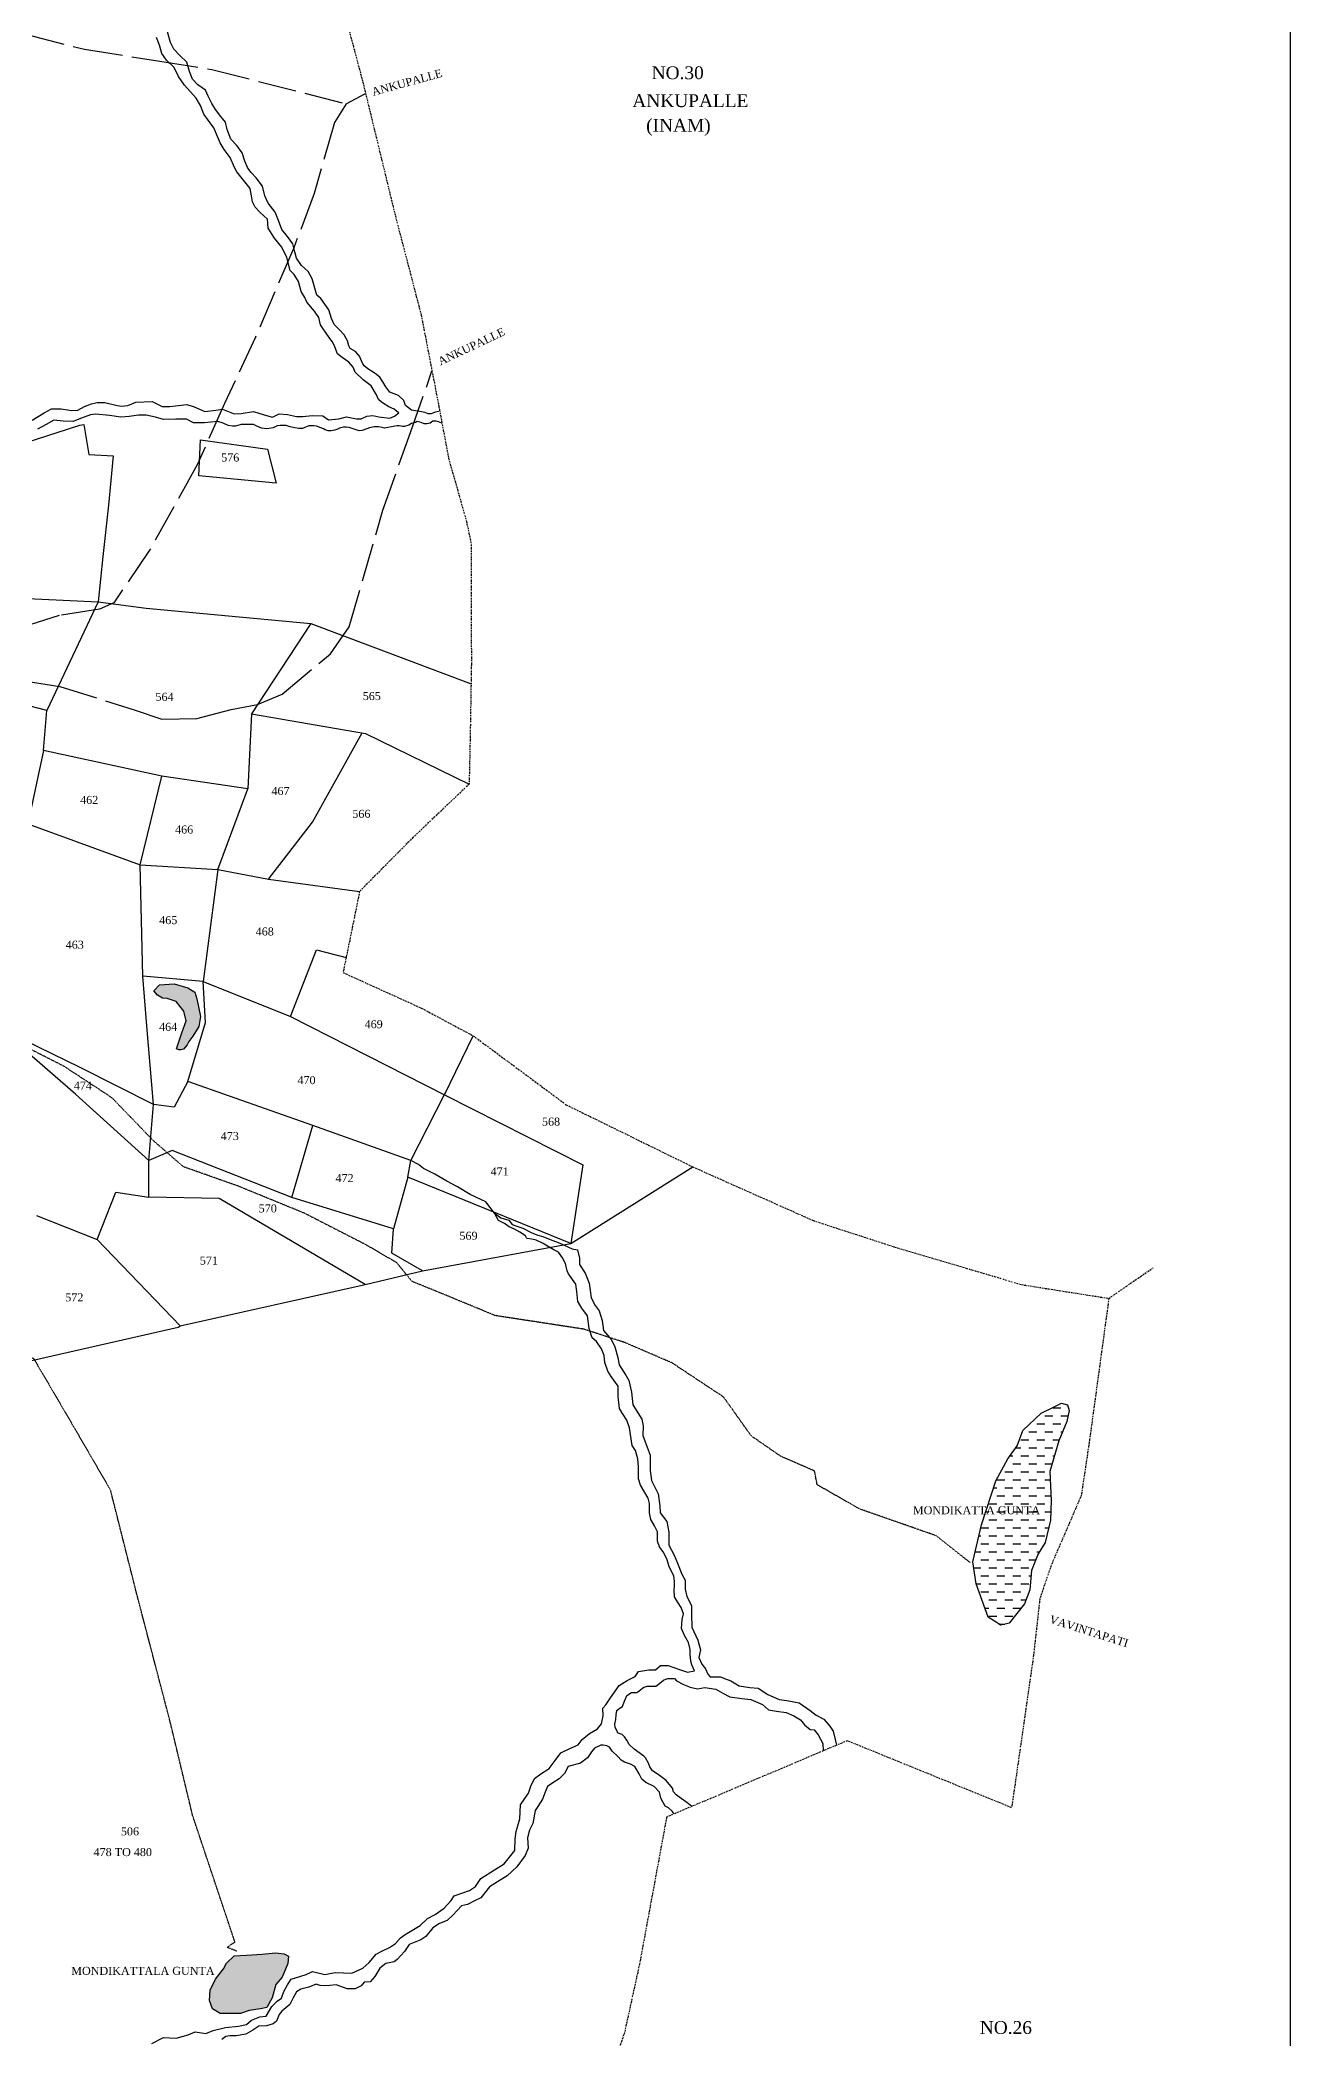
# Model space of a CAD drawing. Header units: millimetres. Extents: x 560 to 2074, y -487 to 930.
# Drawn here: x 1684 to 2074, y -167 to 457 of the extents above; entities that cross this region are included whole.
import ezdxf

# ---------------------------------------------------------------- set-up
doc = ezdxf.new("R2010")
doc.units = ezdxf.units.MM
doc.header["$MEASUREMENT"] = 0
for name, pattern in [('ACAD_ISO02W100', [15, 12, -3]), ('ACAD_ISO07W100', [3, 0, -3]), ('BORDER', [1.75, 0.5, -0.25, 0.5, -0.25, 0, -0.25])]:
    doc.linetypes.add(name, pattern=pattern)
for name, color, linetype in [('CARTTRACK', 30, 'ACAD_ISO02W100'), ('NALA', 4, 'Continuous'), ('SURVEY_BND', 7, 'Continuous'), ('SURVEY_NO', 7, 'Continuous'), ('TEXT', 7, 'Continuous'), ('WATER_BODY', 4, 'Continuous')]:
    doc.layers.add(name, color=color, linetype=linetype)
doc.layers.add('FOOTPATH', color=150, linetype='ACAD_ISO07W100', lineweight=30)
doc.layers.add('VILL_BOUNDARY', color=6, linetype='BORDER', lineweight=30)
doc.styles.get("Standard").update_dxf_attribs({"font": 'times.ttf'})

msp = doc.modelspace()

# ---------------------------------------------------------------- hatches: boundary and pattern name
at = {"layer": 'WATER_BODY'}
h = msp.add_hatch(dxfattribs=at)
h.set_pattern_fill('DASH', color=256, scale=20, style=0)
h.paths.add_polyline_path([(1358.47, 143.96), (1358.12, 144.8), (1356.46, 145.98), (1354.6, 146.34), (1352.15, 147.46), (1349.87, 148.92), (1348.23, 148.83), (1346.24, 147.73), (1343.71, 145.96), (1341.92, 143.63), (1341.94, 142.08), (1342.22, 141.32), (1343.6, 140.65), (1346.2, 139.08), (1349.94, 135.86), (1353.01, 134.23), (1355.48, 131.51), (1358.92, 130.43), (1359.8, 131.77), (1359.91, 133.86), (1359.61, 136.01), (1358.79, 139.57)])
h.paths.add_polyline_path([(1482.46, 255.31), (1479.14, 263.22), (1473.38, 276.31), (1471.21, 288.9), (1470.85, 295.95), (1469.05, 300.55), (1462.92, 307.24), (1458.81, 317.58), (1456.36, 321.39), (1454.13, 329.16), (1450.66, 346.4), (1446.62, 362.44), (1443.67, 362.51), (1440.65, 360.36), (1438.77, 355.54), (1438.77, 350.86), (1439.64, 346.9), (1441.22, 338.14), (1442.3, 330.73), (1441.36, 327.35), (1438.99, 321.09), (1434.07, 314.65), (1430.4, 311.34), (1425.07, 308.03), (1419.95, 303.86), (1411.51, 299.3), (1406.11, 294.91), (1401, 290.31), (1397.67, 286.67), (1393.21, 278.4), (1391.48, 273.79), (1389.25, 270.99), (1386.29, 268.4), (1384.2, 264.94), (1382.91, 259.35), (1382.41, 256.41), (1383.27, 251.66), (1384.85, 247.27), (1386.29, 243.67), (1386.94, 239.57), (1388.17, 235.83), (1391.62, 233.03), (1396.75, 226.05), (1401.87, 217.71), (1405.18, 213.53), (1406.19, 210.23), (1409.14, 208.43), (1414.76, 205.55), (1417.93, 205.55), (1423.26, 205.55), (1430.03, 207.13), (1438.21, 209.29), (1440.66, 210.08), (1443.54, 209.94), (1446.79, 209), (1452.55, 206.34), (1457.73, 204.18), (1461.77, 203.75), (1466.59, 203.75), (1473.03, 203.75), (1475.97, 206.29), (1478.55, 209.29), (1480.13, 212.24), (1480.07, 214.63), (1480.79, 218.59), (1481.73, 221.82), (1483.17, 224.49), (1488.16, 228.27), (1491.76, 230.78), (1492.12, 232.87)])
h.paths.add_polyline_path([(1302.9, 292.34), (1298.84, 296.49), (1295.52, 299.57), (1292.35, 297.57), (1287.44, 295.47), (1284.41, 293.7), (1281.14, 293.71), (1278.29, 292.83), (1277.26, 289.98), (1277.33, 287.43), (1278.38, 284.29), (1281.56, 282.43), (1288.7, 279.7), (1293.14, 276.86), (1294.54, 272.38), (1293.42, 264.74), (1291.13, 254.29), (1289.68, 246.61), (1288.05, 238.07), (1287.81, 232.4), (1289.35, 229.5), (1290.38, 226.15), (1291.17, 220.32), (1292.39, 217.24), (1293.79, 216.44), (1294.77, 216.44), (1294.21, 220.56), (1292.76, 226.34), (1293.28, 229.93), (1294.63, 232.08), (1298.37, 233.8), (1299.82, 239.15), (1302.26, 251.08), (1304.26, 260.83), (1305.11, 270.66), (1307.07, 277.38), (1307.21, 283.35), (1305.61, 288.38)])
h.paths.add_polyline_path([(1294.05, 337.05), (1287.17, 353.84), (1281.62, 367.38), (1272.99, 387.78), (1272.85, 395.65), (1271.59, 410.12), (1269.35, 424.84), (1266.58, 432.43), (1262.82, 437.79), (1256.29, 444.76), (1248.41, 452.58), (1237.77, 462.14), (1232.41, 468.93), (1230.98, 473.93), (1228.38, 479.73), (1224.99, 483.57), (1221.5, 485.36), (1212.79, 488.96), (1203.43, 491.89), (1195.73, 495.88), (1183.45, 502.57), (1174.69, 506.08), (1170.38, 507.6), (1165.48, 510.03), (1159.21, 512.59), (1152.47, 515.71), (1151.38, 516.04), (1151.38, 514.46), (1152.08, 512.36), (1153.35, 509), (1155.57, 506.01), (1157.23, 503.35), (1158.83, 497.32), (1160.42, 492.75), (1165.63, 486.53), (1169.25, 481.13), (1172.24, 475.61), (1173.58, 471.04), (1176.14, 468.25), (1181.61, 463.93), (1186.44, 459.17), (1192.16, 451.8), (1198.83, 441.9), (1203.36, 432.38), (1211.05, 418.28), (1216.52, 407.76), (1223.01, 395.69), (1226.8, 389.08), (1230.98, 380.22), (1235.08, 371.61), (1238.58, 366.52), (1242.91, 357.23), (1246.02, 351.68), (1247.49, 347.39), (1249.79, 340.72), (1251.55, 334.9), (1252.62, 328.54), (1254.01, 321.29), (1255.56, 317.28), (1258.27, 312.75), (1260.86, 307.44), (1262.53, 301.21), (1263.88, 295.81), (1265.23, 293.87), (1267.51, 292.42), (1270.57, 292.11), (1273.45, 293.47), (1276.96, 296.28), (1280.71, 298.75), (1284.13, 300.1), (1290.72, 301.6), (1293.48, 302.56), (1295.12, 305.41), (1296.74, 326.81)])
h.paths.add_polyline_path([(1666, 501.82), (1660.63, 504.33), (1653.59, 506.57), (1647.16, 507.8), (1642.29, 506.62), (1640.11, 504.72), (1637.37, 500.76), (1636.48, 495.37), (1636.48, 488.84), (1638.99, 484.87), (1643.3, 483.14), (1645.87, 482.81), (1649, 482.03), (1652.69, 482.03), (1658.34, 482.08), (1663.32, 483.26), (1665.33, 484.37), (1667.79, 488.23), (1668.91, 492.44), (1668.91, 496.24), (1667.96, 499.42)])
h.paths.add_polyline_path([(1671.16, 452.94), (1670.54, 455.88), (1667.98, 457.66), (1661.78, 455.96), (1659.38, 454.72), (1651.71, 453.56), (1649.69, 451.08), (1649.77, 447.37), (1650, 444.89), (1653.18, 442.88), (1655.81, 443.34), (1660.31, 444.19), (1662.94, 444.97), (1666.43, 445.12), (1668.99, 445.97), (1670.23, 447.76), (1671.39, 450.31)])
h.paths.add_polyline_path([(1731.92, 159.93), (1729.78, 161.28), (1725.52, 162.54), (1720.95, 162.17), (1719.19, 160.36), (1720.24, 158.96), (1721.81, 158), (1723.34, 157.91), (1726.1, 157.04), (1728.55, 153.94), (1729.25, 151.01), (1727.94, 147.17), (1726.19, 142.19), (1726.92, 141.86), (1727.54, 141.86), (1728.42, 142.08), (1729.52, 143.45), (1730.12, 144.5), (1731.28, 146.15), (1733.21, 149.14), (1733.77, 152.33), (1732.57, 157.82)])
h.paths.add_polyline_path([(1578.74, 101.51), (1575.72, 103.75), (1571.57, 106.55), (1566.3, 109.32), (1564.54, 110.26), (1563.01, 110.52), (1561.82, 110.29), (1560.66, 109.59), (1559.57, 108.28), (1558.83, 107.23), (1557.89, 105.26), (1556.4, 101.6), (1555.98, 97.4), (1555.95, 94.23), (1556.66, 91.99), (1558.52, 90.64), (1559.57, 90.2), (1561.74, 89.49), (1562.78, 88.74), (1562.78, 87.99), (1562.56, 86.5), (1560.69, 83.76), (1561.48, 83.08), (1562.93, 83.08), (1564.09, 83.11), (1567.67, 81.82), (1570.18, 82.05), (1573.15, 85.47), (1576.12, 89.65), (1578.4, 94.13), (1579.3, 97.67)])
h.paths.add_polyline_path([(1409.28, 266.99), (1441.42, 266.99), (1441.42, 270.82), (1409.28, 270.82)], flags=24)
h.paths.add_polyline_path([(1420.3, 275.59), (1433.71, 275.59), (1433.71, 279.51), (1420.3, 279.51)], flags=24)
h.paths.add_polyline_path([(1267.76, 272.76), (1301.54, 272.76), (1301.54, 276.59), (1267.76, 276.59)], flags=9)
h.paths.add_polyline_path([(1227.85, 393.79), (1269.02, 393.79), (1269.02, 397.63), (1227.85, 397.63)], flags=24)
h.paths.add_polyline_path([(1562.85, 94.43), (1569.65, 94.43), (1569.65, 98.24), (1562.85, 98.24)], flags=24)
h = msp.add_hatch(dxfattribs=at)
h.set_pattern_fill('DASH', color=256, scale=20, style=0)
h.paths.add_polyline_path([(1999.03, 10.2), (2001.88, 19.7), (2004.32, 25.78), (2005.05, 29.21), (2004.52, 30.99), (2002.74, 31.46), (2000.36, 30.4), (1996.39, 28.35), (1990.64, 22.94), (1988.85, 18.19), (1985.95, 14.09), (1982.17, 7.24), (1977.74, -6.56), (1975.03, -18.08), (1976.09, -24.95), (1979.79, -35.4), (1983.76, -37.91), (1986.34, -37.25), (1991.16, -31.18), (1992.82, -26.81), (1993.35, -20.8), (1995.4, -15.6), (1997.58, -12.03), (1999.3, -5.1), (1999.5, 1.04)])
h.paths.add_polyline_path([(1955.63, -3.91), (1995.76, -3.91), (1995.76, -0.07), (1955.63, -0.07)], flags=9)
h = msp.add_hatch(dxfattribs=at)
h.set_pattern_fill('DASH', color=256, scale=10, style=0)
h.paths.add_polyline_path([(1759.22, -147.85), (1760.98, -143.52), (1761.22, -141.23), (1759.89, -140.52), (1757.12, -140.23), (1752.97, -140.66), (1748.11, -140.99), (1744.24, -141.14), (1741.81, -143.47), (1740.9, -145.23), (1738.42, -148.51), (1736.75, -151.94), (1736.56, -155.08), (1737.51, -157.75), (1739.9, -159.18), (1746.19, -159.22), (1748.96, -158.27), (1752.45, -157.74), (1754.45, -157.36), (1756.07, -154.31), (1757.22, -150.14)])
h.paths.add_polyline_path([(1416.94, -35.92), (1417.84, -33.49), (1417.21, -31.73), (1415.96, -31.34), (1414.7, -30.87), (1413.37, -30.4), (1411.65, -29.54), (1410.75, -28.29), (1409.26, -27.15), (1407.54, -26.68), (1406.67, -26.57), (1406.05, -26.92), (1405.54, -27.43), (1404.79, -28.76), (1404.01, -30.44), (1403.11, -32.51), (1400.29, -36.73), (1399.89, -38.88), (1400.76, -41.15), (1401.7, -41.62), (1403.62, -42.44), (1404.91, -43.07), (1406.87, -44.05), (1407.69, -44.99), (1408.16, -46.75), (1407.73, -48.66), (1406.13, -55.04), (1404.13, -60.63), (1403.54, -63.33), (1403.81, -64.43), (1404.32, -64.97), (1406.44, -65.76), (1408.59, -66.62), (1411.77, -67.24), (1412.47, -66.63), (1412.63, -62.75), (1411.96, -58.11), (1412.35, -50.56), (1414.23, -45.52), (1415.76, -40.08)])
h.paths.add_polyline_path([(1403.04, -41.63), (1409.85, -41.63), (1409.85, -37.83), (1403.04, -37.83)], flags=24)

# ---------------------------------------------------------------- linework, layer by layer
at = {"lineweight": 30}
msp.add_lwpolyline([(560.23, 929.61), (2074.09, 929.61), (2074.09, -486.68), (560.23, -486.68)], close=True, dxfattribs=at)
at = {"layer": 'CARTTRACK'}
for points in [[(1563.73, 492.32), (1579.27, 485.68), (1593.05, 481.88), (1617.51, 474.78), (1650.67, 460.57), (1657.84, 461.58), (1664.9, 462.81), (1697.49, 454.53), (1721.06, 450.81), (1737.3, 448.23), (1779.23, 437.46), (1785.31, 440.65)], [(1779.23, 437.46), (1775.53, 431.61), (1769.26, 409.46), (1762.86, 392.5), (1750.88, 364.56), (1741.24, 343.86), (1732.72, 324.66), (1717.82, 298.04), (1706.61, 281.53), (1702.13, 279.63), (1689.58, 277.62), (1676.11, 273.33), (1654.83, 260.47), (1640.27, 251.41), (1627.02, 247.23), (1611.23, 247.23), (1605.63, 248.35)], [(1656.33, 261.37), (1662.05, 259.76), (1678.59, 257.15), (1689.75, 255.41), (1713.01, 248.17), (1721.64, 245.21), (1732.57, 245.45), (1743.35, 248.25), (1751.52, 249.84), (1759.19, 253.01), (1774.37, 265.66), (1780.14, 274.01), (1790.67, 310.53), (1799.34, 334.83), (1806.04, 354)]]:
    msp.add_lwpolyline(points, dxfattribs=at)
at = {"layer": 'FOOTPATH', "ltscale": 0.01}
for points in [[(1974.12, -18.31), (1963.57, -9.93), (1939.63, -1.56), (1926.38, 6), (1925.54, 10.31), (1914.99, 14.91), (1905.79, 21.25), (1897.14, 33.41), (1881.04, 44.08), (1866.3, 50.43), (1853.45, 54.62), (1825.78, 58.86), (1808.47, 66.02), (1799.81, 69.53), (1795.08, 75.34), (1785.61, 80.88), (1766.14, 90.87), (1745.54, 99.3), (1728.36, 105.37), (1718.89, 113.61), (1706.03, 126.93), (1691.01, 136.79), (1674.78, 145.03)], [(1745.1, -139.74), (1742, -138.5), (1744.48, -136.87), (1731.26, -97.32), (1724.29, -68.22), (1713.76, -27.92), (1705.61, 4.38), (1694.08, 24.24), (1681.75, 45.28), (1663.55, 56.51), (1642.28, 65.09), (1621.85, 70.78), (1618.22, 72.62), (1618.99, 81.87)]]:
    msp.add_lwpolyline(points, dxfattribs=at)
at = {"layer": 'NALA'}
for points in [[(1681.12, 338.65), (1684.86, 340.93), (1687.22, 342.16), (1690.22, 342.16), (1693.46, 341.65), (1695.42, 341.77), (1697.5, 342.88), (1699.62, 343.72), (1701.46, 344.12), (1703.86, 344.2), (1707.26, 343.36), (1708.98, 343.04), (1711.02, 343.24), (1713.54, 344.24), (1718.66, 344.48), (1721.74, 342.92), (1724.14, 342.92), (1726.79, 343.2), (1729.5, 343.52), (1731.78, 342.77), (1735.1, 341.29), (1738.46, 341.77), (1740.58, 342.09), (1744.22, 340.65), (1746.46, 340.73), (1750.26, 341.29), (1753.58, 340.33), (1756.26, 339.57), (1758.34, 340.65), (1760.86, 340.37), (1763.7, 339.73), (1765.74, 339.73), (1768.59, 340.13), (1771.95, 339.97), (1773.67, 338.69), (1776.98, 339.05), (1779.34, 339.69), (1782.5, 339.09), (1783.94, 339.05), (1785.7, 339.85), (1787.54, 340.05), (1789.46, 339.65), (1792.9, 339.25), (1794.34, 339.93), (1795.7, 340.97), (1794.9, 341.48), (1794.18, 342.04), (1792.58, 342.84), (1790.58, 344.04), (1790.18, 344.36), (1789.36, 345.05), (1788.69, 346.53), (1787.08, 349.38), (1784.56, 351.24), (1781.99, 353.58), (1781.41, 355.19), (1780.05, 356.8), (1778.02, 358.2), (1776.57, 359.31), (1775.66, 361.59), (1774.92, 363.11), (1774.13, 364.15), (1772.77, 366.09), (1772.07, 367.2), (1771.24, 368.4), (1770.66, 370.7), (1769.29, 372.64), (1766.94, 375.53), (1766.32, 376.98), (1765.12, 378.79), (1764.37, 381.97), (1762.97, 384.12), (1761.69, 385.4), (1760.71, 389.43), (1759.13, 392.7), (1756.8, 395.55), (1754.9, 398.61), (1754.69, 401.46), (1752.36, 403.47), (1750.77, 405.16), (1749.93, 406.85), (1749.61, 408.75), (1749.19, 410.97), (1745.07, 416.25), (1744.33, 417.62), (1742.95, 420.68), (1741.15, 423.22), (1739.88, 425.33), (1739.04, 427.23), (1737.88, 429.98), (1734.78, 434.19), (1733.72, 436.94), (1732.35, 439.26), (1728.75, 443.27), (1726.85, 446.02), (1725.47, 448.87), (1723.15, 451.09), (1721.67, 453.2), (1720.93, 455.84), (1719.98, 458.16)], [(1808.15, 341.36), (1807.02, 341.12), (1805.8, 340.62), (1804.86, 340.62), (1803.76, 341.07), (1802.73, 341.22), (1800.93, 341.53), (1799.68, 341.72), (1798.72, 342.51), (1797.76, 343.18), (1797.25, 344.79), (1795.53, 346.32), (1792.82, 347.34), (1791.59, 349), (1790.68, 350.62), (1789.75, 352.1), (1788.24, 353.18), (1786.01, 354.72), (1784.81, 355.59), (1784.32, 356.46), (1783.38, 358.66), (1782.18, 360.07), (1780.43, 361.04), (1780.07, 361.88), (1779.62, 363.38), (1778.65, 365.31), (1777.02, 366.99), (1775.49, 368.5), (1774.64, 370.4), (1773.82, 373.14), (1771.32, 376.66), (1770.11, 377.71), (1769.42, 379.91), (1768.58, 382.77), (1767.34, 385.05), (1765.26, 386.97), (1763.72, 389.26), (1763.15, 391.25), (1762.58, 393.75), (1760.86, 396.06), (1759.08, 398.22), (1758.11, 400.99), (1757, 403.67), (1754.86, 406.44), (1753.77, 408.69), (1753.05, 411.79), (1751.15, 414.31), (1749.55, 416), (1748.55, 417.41), (1747.52, 419.58), (1746.74, 422.11), (1745.05, 424.48), (1743.24, 426.44), (1742.04, 429.45), (1741.58, 431.76), (1740.12, 433.48), (1738.39, 435.72), (1737.27, 437.54), (1736.14, 439.86), (1735.28, 441.76), (1732.86, 443.4), (1731.22, 445.21), (1730.27, 447.54), (1729.49, 450.47), (1727.25, 452.54), (1725.43, 454.53), (1724.4, 456.6), (1723.36, 459.96)], [(1809.15, 337.74), (1808.1, 338.09), (1807.33, 338.31), (1806.25, 338.27), (1805.48, 337.7), (1804.43, 337.51), (1803.58, 337.51), (1802.66, 337.94), (1801.37, 338.18), (1800.85, 337.9), (1799.63, 337.56), (1798.78, 337.1), (1797.45, 336.7), (1796.72, 336.7), (1796.33, 336.77), (1795.82, 336.88), (1795.13, 336.88), (1794.42, 336.8), (1791.25, 336.12), (1790.46, 336.3), (1789.3, 336.57), (1787.94, 336.6), (1786.52, 336.19), (1785.72, 335.89), (1784.25, 335.39), (1783.26, 335.34), (1782.33, 335.66), (1780.18, 336.38), (1779.18, 336.41), (1778.39, 336.41), (1777.1, 336.18), (1776.31, 335.75), (1775.63, 335.48), (1774.52, 335.3), (1773.59, 335.32), (1772.71, 335.59), (1772.18, 335.93), (1771.32, 336.25), (1769.92, 336.72), (1769.17, 336.86), (1767.59, 336.86), (1765.62, 336.05), (1764.49, 336.05), (1763.06, 336.29), (1761.7, 336.57), (1760.53, 336.93), (1759.55, 336.99), (1758.58, 336.99), (1757.65, 336.86), (1756.43, 336.27), (1755.77, 336.18), (1754.47, 335.9), (1752.73, 336.15), (1751.32, 336.76), (1750.3, 337.23), (1748.75, 337.31), (1747.84, 337.31), (1746.43, 337.31), (1744.66, 336.76), (1743.68, 336.76), (1742.34, 336.95), (1740.78, 337.74), (1739.15, 338.25), (1736.94, 338.03), (1734.99, 337.81), (1731.55, 337.81), (1729.3, 338.9), (1726.01, 338.9), (1722.21, 338.86), (1719.71, 339.56), (1716.74, 340.21), (1714.39, 340.21), (1711.46, 339.74), (1708.81, 339.56), (1705.27, 340.13), (1701.07, 340.46), (1699.36, 340.35), (1696.25, 339.12), (1693.97, 338.25), (1690.78, 338.29), (1687.85, 338.62), (1685.5, 337.31), (1682.78, 335.83)], [(1825.54, 90.87), (1822.84, 94.37), (1818, 96.72), (1813.99, 99.06), (1810.68, 100.86), (1806.95, 103.06), (1803.35, 104.86), (1801.83, 106.1), (1799.45, 107.27)], [(1718.52, -168.52), (1722.21, -166.66), (1726.15, -166.89), (1729.83, -165.82), (1732.09, -164.93), (1735.37, -165.46), (1737.72, -164.53), (1741.54, -163.56), (1745.62, -163.2), (1748.1, -162.67), (1749.61, -161.3), (1752.23, -160.28), (1754.27, -160.01), (1756.01, -157.02), (1757.65, -155.34), (1758.98, -154.45), (1759.78, -152.28), (1760.94, -150.2), (1762.09, -148.51), (1765.06, -147.58), (1766.7, -147.01), (1768.74, -146.03), (1772.6, -146.96), (1775.75, -146.34), (1778.41, -146.48), (1780.99, -146.56), (1784.42, -144.99), (1786.42, -143.26), (1788.64, -140.64), (1790.41, -139.71), (1792.72, -138.56), (1794.63, -137.28), (1796.22, -135.59), (1797.69, -134.49), (1802.31, -131.75), (1804.61, -129.49), (1807.01, -128.25), (1809.81, -126.25), (1812.07, -123.85), (1812.92, -122.48), (1817.79, -120.75), (1819.61, -119.51), (1821.25, -117.03), (1825.52, -114.28), (1828.63, -112.42), (1831.91, -108.3), (1832.05, -104.64), (1832.36, -102.29), (1833.02, -99.85), (1833.51, -98.39), (1833.73, -93.96), (1836.23, -90.33), (1836.94, -88.21), (1838.05, -85.81), (1840.04, -84.31), (1842.66, -82.62), (1844.57, -80.1), (1846.25, -77.8), (1849.05, -76.42), (1851.68, -75.28), (1852.97, -73.6), (1855.23, -71.7), (1857.76, -70.28), (1859, -68.64), (1859.53, -66.16), (1859.44, -63.76), (1860.33, -62.79), (1861.79, -60.53), (1864.51, -56.73), (1867.04, -55.13), (1869.52, -53.89), (1870.54, -52.3), (1873.82, -51.77), (1875.86, -51.77), (1877.46, -50.44), (1879.77, -50.44), (1883.36, -51.72), (1885.89, -52.52), (1888.02, -52.08), (1887.26, -50.3), (1886.91, -49.15), (1886.73, -46.94), (1886.73, -45.43), (1886.2, -43.26), (1884.87, -41.04), (1884.03, -38.93), (1884.21, -36.05), (1884.65, -34.28), (1883.85, -32.38), (1882.74, -30.6), (1881.81, -28.96), (1881.72, -26.79), (1881.77, -25.74), (1881.77, -24.24), (1881.59, -22.47), (1880.13, -19.59), (1879.55, -17.41), (1878.49, -15.29), (1877.16, -13.38), (1876.45, -11.61), (1876.49, -8.75), (1875.51, -6.8), (1874.36, -4.85), (1874.01, -2.81), (1874.01, 0.2), (1873.56, 1.84), (1871.21, 5.9), (1870.5, 7.85), (1870.5, 11.53), (1870.32, 14.14), (1869.61, 16.76), (1868.59, 18.31), (1867.79, 23.84), (1866.86, 26.19), (1865.52, 28.27), (1864.59, 29.82), (1864.19, 33.59), (1864.15, 36.82), (1862.02, 39.86), (1860.95, 41.55), (1860.07, 44.21), (1859.85, 46.42), (1859, 48.5), (1857.41, 50.81), (1856.12, 51.91), (1855.18, 54.78), (1854.61, 58.81), (1852.88, 61.16), (1851.55, 63.29), (1851.32, 66.35), (1850.97, 68.68), (1848.71, 71.96), (1848.22, 72.89), (1847.73, 75.19), (1846.84, 76.96), (1845.6, 78.65), (1844.09, 79.36), (1841.61, 80.91), (1840.81, 81.35), (1838.59, 82.41), (1837.26, 82.77), (1835.66, 82.95), (1835.21, 83.82), (1833.52, 84.93), (1831.83, 85.91), (1830.1, 86.61), (1828.69, 87.63), (1826.78, 88.61), (1825.54, 90.87), (1827.58, 89.36), (1830.02, 88.65), (1831.13, 87.37), (1832.9, 86.7), (1834.45, 86.22), (1837.2, 84.71), (1839.07, 84), (1840.62, 83.56), (1842.48, 82.89), (1845.94, 81.52), (1849.85, 79.7), (1851.47, 79.46), (1852.13, 76.8), (1852.13, 74.8), (1853.91, 72.15), (1855.11, 69.04), (1855.72, 64.37), (1857.06, 62.02), (1858.25, 60.38), (1859.23, 57.33), (1859.63, 54.2), (1862.07, 51.28), (1863.18, 49.15), (1864.11, 45.79), (1864.56, 43.5), (1866.69, 40.04), (1867.48, 38.62), (1868.37, 34.9), (1868.81, 30.96), (1871.57, 26.5), (1872.06, 24.46), (1871.92, 21.41), (1872.63, 19.37), (1874.19, 15.3), (1874.23, 10.42), (1874.63, 7.32), (1876.72, 3.16), (1877.21, -0.61), (1877.34, -2.75), (1879.4, -5.42), (1880.07, -8.81), (1880.02, -12.87), (1881.74, -15.99), (1882.69, -18.49), (1884.14, -21.88), (1885.14, -23.77), (1885.14, -26.6), (1885.65, -28.94), (1887.09, -31.72), (1887.15, -34.56), (1887.26, -38.51), (1889.1, -42.51), (1889.88, -45.57), (1889.38, -48.01), (1890.38, -50.01), (1891.44, -51.51), (1892.16, -53.18), (1892.94, -53.96), (1894.56, -53.96), (1896.12, -53.96), (1897.4, -54.57), (1899.4, -55.3), (1902.02, -56.8), (1905.3, -57.35), (1907.92, -57.52), (1910.98, -59.52), (1914.49, -61.08), (1916.94, -61.41), (1920.79, -62.14), (1924.18, -64.53), (1926.02, -66.03), (1928.47, -67.25), (1930.29, -69.41), (1931.41, -71.03), (1932.13, -74.03), (1932.39, -75.39)], [(1887.24, -94.49), (1885.69, -93.23), (1883.84, -92.01), (1882.32, -90.9), (1881.51, -89.89), (1881.16, -88.76), (1879.21, -86.38), (1876.74, -84.47), (1874.89, -83.34), (1874.11, -82.12), (1873.72, -80.99), (1872.71, -79.32), (1872.23, -78.75), (1869.24, -76.59), (1867.6, -75.13), (1866.86, -73.76), (1866.2, -72.75), (1865.45, -72.03), (1864.17, -71.59), (1863.24, -69.87), (1863.15, -68.8), (1863.51, -67.36), (1863.57, -65.84), (1863.78, -64.56), (1864.38, -64), (1864.67, -63.76), (1865.57, -63.25), (1865.72, -62.69), (1866.95, -59.81), (1868.33, -58.86), (1870, -58.86), (1870.81, -58.38), (1871.77, -57.57), (1872.2, -57.24), (1873.34, -56.95), (1874.68, -56.91), (1875.92, -56.91), (1876.73, -56.38), (1878.31, -55), (1879.6, -54.52), (1881.84, -54.52), (1882.46, -55.24), (1884.65, -56.43), (1886.66, -57.19), (1889, -57.72), (1891.24, -57.38), (1894.72, -57.81), (1896.87, -59.1), (1899.07, -60.29), (1902.84, -60.82), (1905.69, -61.07), (1909.27, -62.69), (1911.17, -64.36), (1913.7, -64.74), (1916.71, -65.12), (1919.1, -66.17), (1921.15, -67.41), (1922.39, -69.03), (1924.16, -70.46), (1925.44, -70.6), (1926.69, -72.17), (1928.16, -74.79), (1928.21, -77.16)], [(1881.74, -96.82), (1881.11, -95.94), (1879.96, -94.96), (1878.85, -94.45), (1877.56, -91.95), (1877.07, -90), (1875.45, -88.27), (1872.85, -86.97), (1871.61, -86), (1870.8, -84.27), (1869.44, -82), (1868.04, -81.25), (1866.2, -80.65), (1865.12, -80), (1864.09, -78.87), (1862.36, -77.2), (1861.49, -76.01), (1860.68, -75.52), (1859.49, -75.36), (1858.74, -75.36), (1856.79, -76.28), (1855.92, -77.47), (1854.57, -79.3), (1852.41, -80.98), (1848.62, -82), (1847.43, -84.16), (1845.81, -85.89), (1843.81, -87.13), (1842.17, -88.22), (1841.36, -90.05), (1840.6, -92.27), (1839.08, -94.48), (1838.22, -95.73), (1837.57, -99.87), (1836.48, -101.92), (1835.83, -104.3), (1836.11, -107.54), (1835.13, -109.81), (1832.59, -113.32), (1829.51, -116.18), (1825.72, -118.61), (1824.04, -119.59), (1821.32, -123.09), (1819.54, -123.9), (1817.16, -125.09), (1815.27, -125.58), (1812.51, -128.49), (1810.83, -130.17), (1808.34, -131.03), (1806.34, -132.38), (1804.12, -135.14), (1802.56, -136.22), (1798.93, -137.62), (1797.47, -139.84), (1795.12, -142.3), (1794.2, -143), (1791.61, -143.54), (1789.77, -145.05), (1788.15, -147.59), (1786.74, -149.26), (1784.85, -149.37), (1783.93, -150.51), (1782.03, -151.48), (1779.55, -151.48), (1777.6, -150.72), (1776.09, -150.24), (1774.14, -150.4), (1772.57, -150.56), (1771.11, -150.45), (1769.81, -150.02), (1767.54, -150.94), (1765.11, -151.64), (1763.7, -152.45), (1762.62, -154.34), (1761.59, -156.34), (1759.18, -158.49), (1758.31, -159.46), (1757.45, -161.62), (1756.42, -162.38), (1754.36, -163.08), (1751.98, -163.19), (1750.09, -164.37), (1747.93, -165.67), (1744.9, -166.21), (1742.9, -166.21), (1741.65, -166.43), (1740.36, -167.29)]]:
    msp.add_lwpolyline(points, dxfattribs=at)
at = {"layer": 'SURVEY_BND'}
for points in [[(1591.22, 315.14), (1600.39, 314.61), (1606.65, 317.04), (1613.03, 319.16), (1624.77, 327.44), (1637.53, 331.99), (1649.38, 329.51), (1664.63, 326.96), (1696.07, 337.1), (1697.23, 337.33), (1698.81, 327.88), (1706.48, 327.45), (1705.03, 312.09), (1703.16, 296.01), (1701.75, 281.83), (1685.74, 247.91), (1639.93, 259.77), (1642.3, 280.18), (1642.22, 307.76), (1651.42, 311.97), (1648.27, 329.74)], [(1754.61, 329.53), (1757.39, 318.95), (1733.15, 321.29), (1733.67, 332.48), (1754.61, 329.53)], [(1642.3, 280.18), (1670.68, 281.43), (1671.67, 281.51), (1673.27, 283.26), (1701.75, 281.83), (1716.71, 279.9), (1768.23, 275.09), (1818.23, 256.26)], [(1768.23, 275.09), (1749.66, 246.91), (1785.22, 240.75), (1817.64, 224.92)], [(1684.66, 235.39), (1679.83, 212.53), (1629.86, 229.9), (1632.93, 239.3), (1639.93, 259.77)], [(1749.66, 246.91), (1748.54, 223.49), (1721.64, 227.42), (1684.66, 235.39), (1685.74, 247.91)], [(1739.13, 198.28), (1755, 195.26), (1768.72, 213.01), (1784.19, 240.93)], [(1679.83, 212.53), (1714.86, 199.75), (1721.64, 227.42)], [(1714.86, 199.75), (1739.13, 198.28), (1748.54, 223.49)], [(1719.07, 124.81), (1696.11, 136.41), (1670.15, 149.03), (1678.48, 181.95), (1672.34, 183.7), (1679.83, 212.53)], [(1734.57, 163.29), (1715.7, 164.91), (1714.86, 199.75)], [(1739.13, 198.28), (1734.57, 163.29), (1761.79, 152.31), (1769.99, 173.16), (1779.23, 170.77)], [(1755, 195.26), (1783.41, 191.39)], [(1729.74, 131.97), (1725.47, 124.03), (1719.07, 124.81), (1717, 149.36), (1715.7, 164.91)], [(1799.45, 107.27), (1768.82, 118.3), (1729.74, 131.97), (1735.29, 150.47), (1734.57, 163.29)], [(1682.48, 90.13), (1701.46, 82.69), (1707.24, 97.39), (1717.57, 95.82), (1717.57, 107.32), (1694.7, 128.08), (1681.16, 139.79), (1625.28, 153.53), (1633.76, 122.41), (1636.86, 103.12)], [(1761.79, 152.31), (1809.98, 127.88), (1818.88, 146.31)], [(1849.44, 81.34), (1798.49, 102.08), (1799.45, 107.27), (1809.92, 127.91)], [(1809.98, 127.89), (1853.11, 105.99), (1849.44, 81.34), (1887.53, 105.32)], [(1717.57, 107.32), (1719.07, 124.81)], [(1762.29, 95.77), (1768.82, 118.3)], [(1785.15, 68.63), (1803.07, 72.8), (1793.46, 78.35), (1793.97, 85.93), (1762.29, 95.77), (1724.9, 110.49), (1717.57, 107.32)], [(1798.49, 102.08), (1793.97, 85.93)], [(1727.34, 55.63), (1785.15, 68.63), (1739.6, 95.44), (1717.57, 95.82)], [(1676.82, 43.86), (1726.73, 55.21), (1726.73, 55.21), (1727.34, 55.63), (1701.46, 82.69)], [(1803.07, 72.8), (1849.44, 81.34)]]:
    msp.add_lwpolyline(points, dxfattribs=at)
at = {"layer": 'VILL_BOUNDARY'}
for points in [[(1774.54, 481.54), (1784.43, 444.25), (1794.4, 403.16), (1802.68, 371.39), (1808.2, 342.77), (1811.23, 326.67), (1816.82, 306.94), (1818.32, 299.72), (1818.33, 262.16), (1817.96, 239.7), (1817.64, 224.92), (1800.08, 208.21), (1783.41, 191.39), (1778.27, 166.02), (1802.7, 154.95), (1818.88, 146.31), (1840.26, 130.48), (1847.97, 124.72), (1887.53, 105.32), (1925.21, 88.53), (1950.64, 80.29), (1990.31, 68.53), (2017.49, 64.25), (2011.32, 19.09), (2008.89, 2.77), (1999.4, -19.33), (1995.92, -29.65), (1993.96, -47.29), (1987.12, -94.89), (1935.74, -73.98), (1879.34, -97.83), (1870.86, -143.75), (1866.19, -165.09), (1847.5, -221.65)], [(1774.54, 481.54), (1784.43, 444.25), (1794.4, 403.16), (1802.68, 371.39), (1808.2, 342.77), (1811.23, 326.67), (1816.82, 306.94), (1818.32, 299.72), (1818.33, 262.16), (1817.96, 239.7), (1817.64, 224.92), (1800.08, 208.21), (1783.41, 191.39), (1778.27, 166.02), (1802.7, 154.95), (1818.88, 146.31), (1840.26, 130.48), (1847.97, 124.72), (1887.53, 105.32), (1925.21, 88.53), (1950.64, 80.29), (1990.31, 68.53), (2017.49, 64.25), (2011.32, 19.09), (2008.89, 2.77), (1999.4, -19.33), (1995.92, -29.65), (1993.96, -47.29), (1987.12, -94.89), (1935.74, -73.98), (1879.34, -97.83), (1870.86, -143.75), (1866.19, -165.09), (1847.5, -221.65)], [(2017.49, 64.25), (2031.33, 73.82)]]:
    msp.add_lwpolyline(points, dxfattribs=at)
at = {"layer": 'WATER_BODY'}
for points in [[(1726.19, 142.19), (1727.94, 147.17), (1729.25, 151.01), (1728.55, 153.94), (1726.1, 157.04), (1723.34, 157.91), (1721.81, 158), (1720.24, 158.96), (1719.19, 160.36), (1720.95, 162.17), (1725.52, 162.54), (1729.78, 161.28), (1731.92, 159.93), (1732.57, 157.82), (1733.77, 152.33), (1733.21, 149.14), (1731.28, 146.15), (1730.12, 144.5), (1729.52, 143.45), (1728.42, 142.08), (1727.54, 141.86), (1726.92, 141.86), (1726.19, 142.19)], [(1991.16, -31.18), (1986.34, -37.25), (1983.76, -37.91), (1979.79, -35.4), (1976.09, -24.95), (1975.03, -18.08), (1977.74, -6.56), (1982.17, 7.24), (1985.95, 14.09), (1988.85, 18.19), (1990.64, 22.94), (1996.39, 28.35), (2000.36, 30.4), (2002.74, 31.46), (2004.52, 30.99), (2005.05, 29.21), (2004.32, 25.78), (2001.88, 19.7), (1999.03, 10.2), (1999.5, 1.04), (1999.3, -5.1), (1997.58, -12.03), (1995.4, -15.6), (1993.35, -20.8), (1992.82, -26.81), (1991.16, -31.18)], [(1748.96, -158.27), (1746.19, -159.22), (1739.9, -159.18), (1737.51, -157.75), (1736.56, -155.08), (1736.75, -151.94), (1738.42, -148.51), (1740.9, -145.23), (1741.81, -143.47), (1744.24, -141.14), (1748.11, -140.99), (1752.97, -140.66), (1757.12, -140.23), (1759.89, -140.52), (1761.22, -141.23), (1760.98, -143.52), (1759.22, -147.85), (1757.22, -150.14), (1756.07, -154.31), (1754.45, -157.36), (1752.45, -157.74), (1748.96, -158.27)]]:
    msp.add_lwpolyline(points, dxfattribs=at)

# ---------------------------------------------------------------- texts
at = {"layer": 'SURVEY_NO'}
for s, p in [('576', (1740.17, 325.72)), ('564', (1719.65, 250.94)), ('565', (1784.41, 251.18)), ('462', (1696.12, 218.74)), ('467', (1755.88, 221.52)), ('566', (1781.13, 214.38)), ('466', (1725.78, 209.49)), ('465', (1720.82, 181.18)), ('463', (1691.61, 173.5)), ('468', (1750.96, 177.63)), ('464', (1720.79, 147.83)), ('469', (1784.99, 148.66)), ('474', (1694.14, 129.48)), ('470', (1764.01, 131.18)), ('568', (1840.39, 118.23)), ('473', (1740.03, 113.72)), ('472', (1775.88, 100.57)), ('471', (1824.35, 102.66)), ('570', (1751.89, 91.1)), ('569', (1814.61, 82.56)), ('571', (1733.51, 74.82)), ('572', (1691.47, 63.31)), ('506', (1708.85, -103.54)), ('478 TO 480', (1700.31, -110.01))]:
    msp.add_text(s, height=2.5, dxfattribs=at).set_placement(p)
at = {"layer": 'TEXT'}
for s, rotation, p in [('ANKUPALLE', 15.43115, (1787.62, 439.94)), ('ANKUPALLE', 25.40205, (1808.66, 355.69)), ('VAVINTAPATI ', 342.45339, (1998.68, -37.08))]:
    msp.add_text(s, height=2.5, rotation=rotation, dxfattribs=at).set_placement(p)
for s, height, p in [('NO.30', 4, (1874.66, 445.18)), ('ANKUPALLE', 4, (1868.63, 436.46)), ('(INAM)', 4, (1872.95, 428.77)), ('MONDIKATTA GUNTA', 2.5, (1956.27, -3.21)), ('MONDIKATTALA GUNTA', 2.5, (1693.34, -147.12)), ('NO.26', 4, (1977.18, -165.57))]:
    msp.add_text(s, height=height, dxfattribs=at).set_placement(p)

doc.saveas('drawing.dxf')
